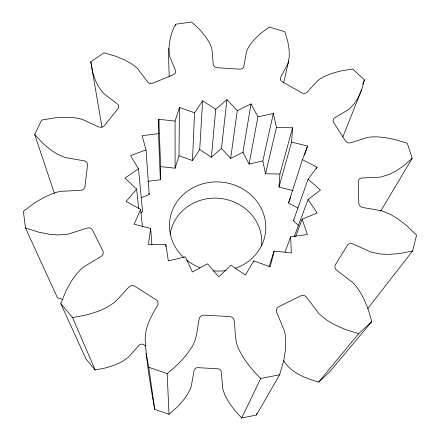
<?xml version="1.0" encoding="UTF-8"?>
<svg xmlns="http://www.w3.org/2000/svg" width="440" height="440" viewBox="0 0 440 440"><rect width="100%" height="100%" fill="white"/><g stroke="black" fill="none" stroke-linecap="round" stroke-linejoin="round"><path stroke-width="0.66" d="M175.626 25.597L175.626 24.227L191.631 22L199.683 29.563L205.387 36.399L209.049 42.141L211.079 46.492L211.926 49.203L213.257 64.344A4.158 3.52 5.6 0 0 217.701 67.738L239.113 69.141A4.158 3.514 7.4 0 0 243.832 66.347L246.543 51.486L247.632 48.906L250.047 44.858L254.21 39.639L260.48 33.611L269.368 27.038L284.829 31.752L287.837 41.602L289.146 49.869L289.245 56.353L288.651 60.957L283.613 82.968M179.003 155.732L179.432 107.481L194.552 112.794L192.495 160.556L179.003 155.732L175.109 168.179L160.622 166.617L158.823 119.306L175.065 121.072L179.432 107.481M147.763 181.357L160.358 179.729L160.622 166.617M160.358 179.729L158.505 133.661L158.823 119.306M199.711 149.545L202.626 100.804L215.727 109.269L211.398 157.262L199.711 149.545L192.495 160.556M293.139 190.63L278.977 187.028L291.605 142.065L292.584 127.787L276.447 127.518L273.339 113.476L257.95 116.853L249.073 164.076L262.834 160.941L273.339 113.476M278.977 187.028L279.939 173.982L292.584 127.787M169.174 76.5C168.856 58.927 166.546 40.233 175.626 24.227M211.398 157.262L221.458 148.374L226.969 99.605L237.292 110.649L230.648 158.461L242.93 152.246L251.015 103.912L237.292 110.649M158.505 133.661L142.126 135.674L145.998 149.864L130.537 155.666L138.479 168.718L125.004 178.079L136.609 189.035L126.115 201.454L140.696 209.44L134.041 224.169L150.639 228.47L148.418 244.519L165.858 244.684L168.344 260.909L185.323 256.795L192.401 271.992L207.597 263.824L218.763 276.843L231.006 265.194L245.382 275.072L253.743 260.827L270.199 266.865L274.098 251.103L291.352 252.951L290.598 236.847L307.357 234.509L302.137 219.203L317.213 213.004L308.039 199.524L320.441 190.047L308.077 179.212L317.059 167.239L302.423 159.649L307.505 146.058L291.605 142.065M279.939 173.982L265.529 173.784L276.447 127.518M367.648 308.709L412.572 250.987L416.598 235.12L406.692 225.638L398.013 218.983L390.753 214.561L381.849 210.782L362.786 207.504A4.488 3.971 23.9 0 1 358.798 202.769L358.276 182.132A4.433 3.883 22.2 0 1 361.983 177.986L380.6 177.084L389.081 174.493L395.841 171.111L403.722 165.803L412.203 158.279L407.259 143.231L394.746 139.43L384.56 137.484L376.596 136.818L370.948 136.956L367.637 137.395L350.812 142.753A4.323 3.729 18.6 0 1 345.158 140.415L333.938 122.958A4.279 3.669 16.8 0 1 334.741 117.816L349.151 109.164L354.547 103.384L358.155 97.663L361.642 89.848L364.447 79.899L352.743 69.053L340.802 70.95L331.628 73.486L324.874 76.219L320.392 78.689L317.944 80.454L307.131 92.147A4.202 3.57 13.1 0 1 301.284 92.51L282.772 82.055A4.175 3.542 11.2 0 1 280.676 77.237L287.903 63.646L288.651 60.957M253.396 262.13L253.743 260.827M168.806 48.417L169.472 55.875L175.45 70.378A4.197 3.57 1.8 0 1 172.904 74.921L153.362 82.951A4.23 3.608 0 0 1 147.521 81.824L137.731 68.723L135.432 66.633L131.148 63.575L124.597 59.945L115.577 56.194L103.978 52.789L90.788 61.793L92.73 72.397L95.53 80.696L98.642 86.906L103.565 93.407L117.315 103.939A4.317 3.724 -3.8 0 1 117.645 109.186L104.676 125.252A4.367 3.79 -5.5 0 1 98.736 126.874L82.198 119.356L78.876 118.481L73.156 117.623L64.999 117.271L54.456 117.926L41.657 120.071L34.7 134.437L42.823 143.325L50.358 149.661L56.919 153.912L65.307 157.581L84.123 160.82A4.483 3.955 -9 0 1 87.489 165.446L85.03 186.098A4.538 4.043 -10.6 0 1 80.542 190.361L60.874 191.318L57.277 192.093L51.458 194.018L43.642 197.577L34.155 203.22L23.402 211.349L25.465 227.926L38.429 232.122L49.253 234.256L57.893 234.949L67.837 234.229L87.043 228.107A4.647 4.235 -13.2 0 1 92.829 230.676L102.636 250.492A4.686 4.323 -13.9 0 1 101.035 256.504L83.611 266.954L80.767 269.418L76.538 274.021L71.423 281.1L65.978 290.917L60.808 303.655L72.545 317.603L86.972 314.859L98.137 311.355L106.414 307.67L115.016 302.093L128.799 287.166A4.747 4.488 -13 0 1 135.471 286.622L155.556 299.425A4.758 4.548 -10.2 0 1 157.57 305.536C150.821 316.673 144.281 328.504 145.299 341.995C146.817 364.617 150.722 387.063 154.726 409.354L169.021 414.326L177.689 406.626L183.766 399.724L187.792 393.866L190.13 389.389L191.202 386.562L194.056 370.695A3.718 3.696 4.5 0 1 198.347 367.692L217.431 368.736A3.724 3.68 32.8 0 1 221.392 372.191L222.662 388.267L223.443 391.188L225.324 395.885L228.74 402.138L234.086 409.635L241.709 418L256.438 415.036L279.615 374.776L283.668 361.009L285.472 349.784L285.786 340.995L285.241 334.741L284.46 331.056L276.721 312.307A4.747 4.494 27.4 0 1 279.268 306.488L300.223 296.093A4.724 4.422 28.6 0 1 306.73 297.385L318.89 313.693L326.81 320.166L334.582 324.726L345.175 329.423L358.661 333.641L371.778 321.624L367.829 308.176L363.418 297.902L359.073 290.356L355.372 285.34L352.82 282.584L336.749 270.287A4.653 4.246 27.9 0 1 335.731 264.171L347.122 245.768A4.604 4.158 26.8 0 1 353.007 243.914L371.173 252.181L380.782 254.04L389.241 254.359L399.938 253.517L412.572 250.987M256.438 415.036L257.015 413.105M297.957 208.038L288.508 203.038L302.423 159.649M304.59 155.1L307.505 146.058M269.077 266.602L274.098 251.103M298.381 225.291L293.414 220.831L308.077 179.212M285.087 252.104L290.598 236.847M316.591 168.514L317.059 167.239M294.201 236.704L308.039 199.524M288.508 203.038L290.593 197.456M295.609 236.549L302.137 219.203M362.681 84.348L364.447 79.899M342.766 137.066L361.642 89.848M241.709 418L260.728 378.472L279.615 374.776M380.683 211.195L412.203 158.279M194.552 112.794L202.626 100.804M293.414 220.831L294.223 219.736M283.47 360.212C290.708 372.878 305.47 378.169 318.67 382.102L358.661 333.641M371.778 321.624L329.153 372.444L318.67 382.102M169.021 414.326L167.167 373.61C176.319 366.168 185.004 357.962 191.296 347.892C197.257 339.377 196.994 328.652 199.265 318.901A4.758 4.609 6.6 0 1 204.743 315.166L229.147 316.547A4.758 4.598 16.9 0 1 234.24 320.875C235.593 330.825 234.355 341.49 239.47 350.565C244.734 361.13 252.445 370.161 260.728 378.472M215.727 109.269L226.969 99.605M140.954 212.883L142.588 211.723L138.479 168.718M141.125 197.687L149.243 194.541L145.998 149.864M60.808 303.655L85.91 358.837L95.183 369.98L106.403 367.747L115.082 364.914L121.517 361.939L128.205 357.434L138.913 345.389A3.724 3.603 -24.1 0 1 144.133 344.933L145.822 346.033M62.519 299.409L57.404 297.721L25.465 227.926M146.069 353.419L148.77 367.285L167.167 373.61M221.458 148.374L230.648 158.461M251.015 103.912L257.95 116.853M242.93 152.246L249.073 164.076M72.545 317.603L95.183 369.98M34.7 134.437L54.423 193.474M148.896 193.248L149.243 194.541M262.834 160.941L265.529 173.784M90.788 61.793L101.998 127.155M148.77 367.285L154.726 409.354M136.609 189.035L138.677 208.593M140.696 209.44L142.461 227.018M150.639 228.47L151.877 244.772M152.284 393.817L152.597 398.36M165.858 244.684L165.924 246.747M175.065 121.072L175.109 168.179M183.997 257.802A48.23 44.534 7.3 0 1 188.254 190.608A48.23 44.534 7.3 0 1 259.589 205.392A48.23 44.534 7.3 0 1 235.065 268.384M226.149 270.54A48.23 44.534 7.3 0 1 213.158 270.809M199.986 267.658A48.23 44.534 7.3 0 1 186.747 260.145M170.17 234.267A46.09 42.884 7.3 0 1 221.205 198.523A46.09 42.884 7.3 0 1 261.58 245.977"/></g></svg>
